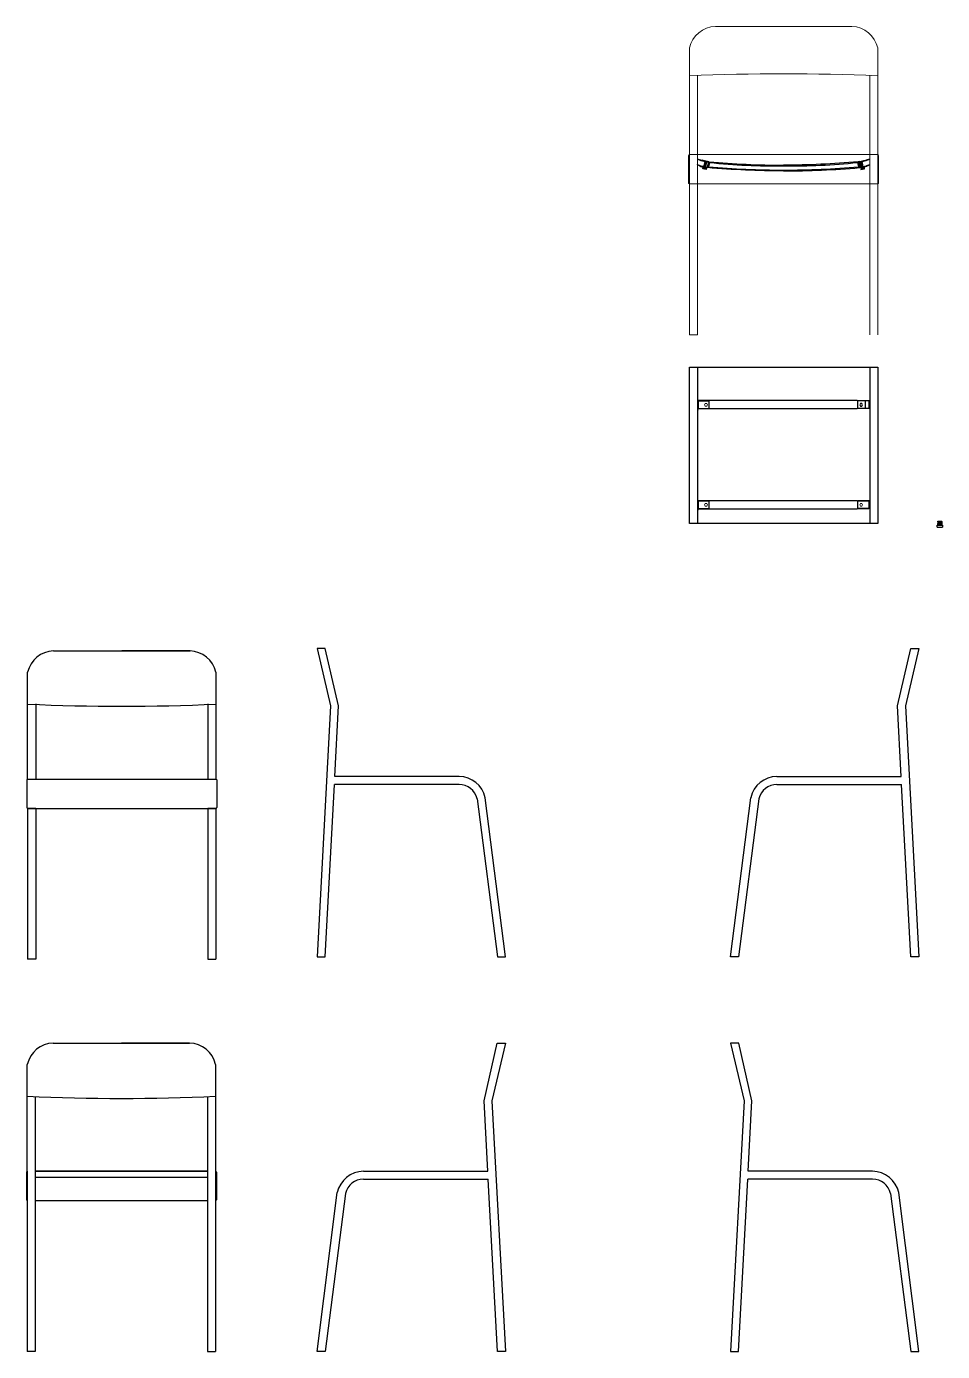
# Model space of a CAD drawing. Header units: millimetres. Extents: x 2935 to 3497, y 1209 to 1633.
# Drawn here: x 2935.3 to 3164, y 1301.1 to 1632 of the extents above; entities that cross this region are included whole.
import ezdxf

# ---------------------------------------------------------------- set-up
doc = ezdxf.new("R2010")
doc.units = ezdxf.units.MM
for name, color, linetype, lineweight in [('A-ANNO-DIMS', 3, 'Continuous', 18), ('A-DETL-MCUT', 4, 'Continuous', 25), ('A-FURN', 8, 'Continuous', 18)]:
    doc.layers.add(name, color=color, linetype=linetype, lineweight=lineweight)
doc.layers.add('giunzioni', color=3, linetype='Continuous')
doc.layers.add('rosso', color=1, linetype='Continuous')
doc.layers.add('INFO', color=2, linetype='Continuous', transparency=0.2)
pattern_1 = [(45, (-184.6258270549101, 155.948652783225), (-0.08838834764831843, 0.08838834764831845), []), (45, (-184.5375770549101, 155.948652783225), (-0.08838834764831843, 0.08838834764831845), [0.06, -0.025])]
pattern_2 = [(135, (-184.6258270549101, 155.948652783225), (-0.08838834764831845, -0.08838834764831843), []), (135, (-184.6258270549101, 156.036902783225), (-0.08838834764831845, -0.08838834764831843), [0.06, -0.025])]

msp = doc.modelspace()

# ---------------------------------------------------------------- hatches: boundary and pattern name
h = msp.add_hatch()
h.set_pattern_fill('JIS_STN_2.5', color=252, scale=0.05, angle=90)
h.set_pattern_definition(pattern_2)
h.paths.add_polyline_path([(3102.818370700421, 1598.876725330412), (3102.818370700421, 1598.957649537842, 0.04102667165960844), (3104.588589122672, 1598.388442662776), (3104.573498320263, 1598.312591891543, -0.04265734102111049)])
h.paths.add_polyline_path([(3102.818370700421, 1597.471863470915), (3102.818370700421, 1597.526685509573, 0.05234625804964497), (3104.457859674162, 1596.988785151124), (3104.448567361408, 1596.942079278924, -0.05307377604899973)])
h.paths.add_polyline_path([(3105.284562005009, 1598.171123039016), (3105.299575379585, 1598.246584635341), (3105.70331496609, 1598.186585785943), (3105.683144570007, 1598.111424656001), (3105.33390327783, 1596.798286197848, -0.01350161490706397), (3104.88888390126, 1596.857090270822), (3104.898640758301, 1596.906131078002, 0.02364806306171878), (3105.27877342994, 1596.856884380918), (3105.615138963628, 1598.121610311605)])
h = msp.add_hatch()
h.set_pattern_fill('JIS_STN_2.5', color=252, scale=0.05)
h.set_pattern_definition(pattern_1)
h.paths.add_polyline_path([(3103.964909382257, 1598.552695152433), (3103.97701846941, 1598.601206697537), (3104.5983768421, 1598.437638593241), (3104.588589122676, 1598.388442662776, -0.01420872627128298)])
h.paths.add_polyline_path([(3103.586866462663, 1597.130117114333), (3103.597666379842, 1597.170812093002, 0.02193077217297682), (3104.280896638913, 1596.979353731118), (3104.279045489115, 1596.969652264706), (3104.279001299656, 1596.969660632685), (3104.27300270157, 1596.937983352511)])
h = msp.add_hatch()
h.set_pattern_fill('JIS_STN_2.5', color=252, scale=0.05)
h.set_pattern_definition(pattern_1)
edge = h.paths.add_edge_path()
edge.add_line((3105.70331496609, 1598.186585785943), (3105.299575379585, 1598.246584635341))
edge.add_line((3105.299575379585, 1598.246584635341), (3105.309363099003, 1598.295780565808))
edge.add_line((3105.309363099003, 1598.295780565808), (3105.716274439821, 1598.235289258559))
edge.add_arc((3124.421726180315, 1800.821546966129), 203.4479927076551, 264.7246509031311, 269.9708926445355)
edge.add_line((3124.31837070042, 1597.373580511758), (3124.313470511323, 1595.944759624413))
edge.add_arc((3124.671667726728, 1826.556111505381), 230.6116300658162, 265.1871579041223, 269.91100536897244, ccw=False)
edge.add_arc((3106.189202963402, 1605.025613623836), 8.313256035077474, 262.10017718054576, 264.0197225219889, ccw=False)
edge.add_line((3105.046616725374, 1596.791251317414), (3105.054287366032, 1596.832376147288))
edge.add_line((3105.054287366032, 1596.832376147288), (3105.333903277829, 1596.798286197848))
edge.add_line((3105.333903277829, 1596.798286197848), (3105.70331496609, 1598.186585785943))
edge = h.paths.add_edge_path()
edge.add_line((3105.870222537554, 1598.036066017664), (3105.577782995292, 1596.937038269034))
edge.add_arc((3124.818244734674, 1828.881523899884), 232.7411432955163, 265.2580073562696, 269.876941850221)
edge.add_line((3124.318370700403, 1596.140917411772), (3124.318370700422, 1597.180830097041))
edge.add_arc((3122.777693299091, 1763.345687257178), 166.1719995724426, 264.1602315825221, 270.53123015714533, ccw=False)
h = msp.add_hatch()
h.set_pattern_fill('JIS_STN_2.5', color=252, scale=0.05)
h.set_pattern_definition(pattern_1)
edge = h.paths.add_edge_path()
edge.add_line((3142.933426434755, 1598.186585785943), (3143.33716602126, 1598.246584635341))
edge.add_line((3143.33716602126, 1598.246584635341), (3143.327378301841, 1598.295780565808))
edge.add_line((3143.327378301841, 1598.295780565808), (3142.920466961024, 1598.235289258559))
edge.add_arc((3124.215015220529, 1800.821546966127), 203.4479927076536, 270.029107355463, 275.2753490968689, ccw=False)
edge.add_line((3124.31837070042, 1597.373580511758), (3124.323270889522, 1595.944759624413))
edge.add_arc((3123.965073674116, 1826.556111505381), 230.6116300658162, 270.0889946310276, 274.8128420958777)
edge.add_arc((3142.447538437442, 1605.025613623836), 8.313256035077474, 275.9802774780111, 277.8998228194542)
edge.add_line((3143.59012467547, 1596.791251317414), (3143.582454034812, 1596.832376147288))
edge.add_line((3143.582454034812, 1596.832376147288), (3143.302838123015, 1596.798286197848))
edge.add_line((3143.302838123015, 1596.798286197848), (3142.933426434755, 1598.186585785943))
edge = h.paths.add_edge_path()
edge.add_line((3142.76651886329, 1598.036066017664), (3143.058958405553, 1596.937038269034))
edge.add_arc((3123.818496666174, 1828.881523899834), 232.7411432954668, 270.1230581497689, 274.74199264373055, ccw=False)
edge.add_line((3124.318370700403, 1596.140917411772), (3124.318370700422, 1597.180830097041))
edge.add_arc((3125.859048101754, 1763.345687257178), 166.1719995724426, 269.4687698428547, 275.8397684174779)
h = msp.add_hatch()
h.set_pattern_fill('JIS_STN_2.5', color=252, scale=0.05, angle=90)
h.set_pattern_definition(pattern_2)
h.paths.add_polyline_path([(3145.818370700424, 1598.876725330412), (3145.818370700424, 1598.957649537842, -0.04102667165960844), (3144.048152278172, 1598.388442662776), (3144.063243080581, 1598.312591891543, 0.04265734102111049)])
h.paths.add_polyline_path([(3145.818370700424, 1597.471863470915), (3145.818370700424, 1597.526685509573, -0.05234625804964497), (3144.178881726682, 1596.988785151124), (3144.188174039436, 1596.942079278924, 0.05307377604899973)])
h.paths.add_polyline_path([(3143.352179395835, 1598.171123039016), (3143.33716602126, 1598.246584635341), (3142.933426434755, 1598.186585785943), (3142.953596830838, 1598.111424656001), (3143.302838123015, 1596.798286197848, 0.01350161490706397), (3143.747857499585, 1596.857090270822), (3143.738100642543, 1596.906131078002, -0.02364806306171878), (3143.357967970904, 1596.856884380918), (3143.021602437216, 1598.121610311605)])
h = msp.add_hatch()
h.set_pattern_fill('JIS_STN_2.5', color=252, scale=0.05)
h.set_pattern_definition(pattern_1)
h.paths.add_polyline_path([(3144.671832018588, 1598.552695152433), (3144.659722931434, 1598.601206697537), (3144.038364558744, 1598.437638593241), (3144.048152278169, 1598.388442662776, 0.01420872627128298)])
h.paths.add_polyline_path([(3145.049874938182, 1597.130117114333), (3145.039075021002, 1597.170812093002, -0.02193077217297682), (3144.355844761932, 1596.979353731118), (3144.357695911729, 1596.969652264706), (3144.357740101189, 1596.969660632685), (3144.363738699274, 1596.937983352511)])

# ---------------------------------------------------------------- linework, layer by layer
for p, q in [((3103.964909382257, 1598.552695152433), (3103.97701846941, 1598.601206697537)), ((3104.5983768421, 1598.437638593241), (3103.97701846941, 1598.601206697537)), ((3104.588589122676, 1598.388442662776), (3104.5983768421, 1598.437638593241)), ((3105.683144570007, 1598.111424656001), (3105.70331496609, 1598.186585785943)), ((3142.953596830838, 1598.111424656001), (3142.933426434755, 1598.186585785943)), ((3144.038364558744, 1598.437638593241), (3144.659722931434, 1598.601206697537)), ((3144.048152278169, 1598.388442662776), (3144.038364558744, 1598.437638593241)), ((3144.671832018588, 1598.552695152433), (3144.659722931434, 1598.601206697537)), ((3104.273002701571, 1596.937983352511), (3103.586866462663, 1597.130117114333)), ((3104.273002701571, 1596.937983352511), (3104.280896638913, 1596.979353731118)), ((3104.457859674162, 1596.988785151125), (3104.448567361408, 1596.942079278924)), ((3104.88888390126, 1596.857090270822), (3104.898640758301, 1596.906131078002)), ((3105.046616725374, 1596.791251317414), (3105.054287366032, 1596.832376147288)), ((3105.615138963628, 1598.121610311605), (3105.27877342994, 1596.856884380918)), ((3105.683144570007, 1598.111424656001), (3105.33390327783, 1596.798286197848)), ((3105.348132988633, 1596.851814203568), (3105.33390327783, 1596.798286197848)), ((3105.870222537554, 1598.036066017664), (3105.577782995292, 1596.937038269034)), ((3124.31837070042, 1597.373580511758), (3125.570763041399, 1597.373580511758)), ((3142.76651886329, 1598.036066017664), (3143.058958405553, 1596.937038269034)), ((3142.953596830838, 1598.111424656001), (3143.302838123015, 1596.798286197848)), ((3143.021602437216, 1598.121610311605), (3143.357967970904, 1596.856884380918)), ((3143.288608412211, 1596.851814203568), (3143.302838123015, 1596.798286197848)), ((3143.59012467547, 1596.791251317414), (3143.582454034812, 1596.832376147288)), ((3143.747857499585, 1596.857090270822), (3143.738100642543, 1596.906131078002)), ((3144.178881726683, 1596.988785151125), (3144.188174039436, 1596.942079278924)), ((3144.363738699273, 1596.937983352511), (3144.355844761932, 1596.979353731118)), ((3144.363738699273, 1596.937983352511), (3145.049874938182, 1597.130117114333)), ((3100.818370700423, 1546.924676974044), (3124.318370700423, 1546.924676974044)), ((3102.818370700423, 1546.924676974044), (3102.818370700423, 1507.924676974044)), ((3102.818370700423, 1546.924676974044), (3102.818370700423, 1541.598375050557)), ((3145.818370700423, 1546.924676974044), (3145.818370700423, 1507.924676974044)), ((3142.669083505145, 1538.586772335138), (3105.9676578957, 1538.586772335138)), ((3105.9676578957, 1536.586772335138), (3142.669083505145, 1536.586772335138)), ((3142.669083505145, 1538.586772335138), (3144.70671810161, 1538.586772335138)), ((3144.70671810161, 1536.586772335138), (3142.669083505145, 1536.586772335138)), ((3142.869083505145, 1536.586772335138), (3142.869083505145, 1538.586772335138)), ((3144.05671810161, 1538.586772335138), (3144.70671810161, 1538.586772335138)), ((3144.70671810161, 1538.586772335138), (3144.70671810161, 1536.586772335138)), ((3145.818370700423, 1538.536772335138), (3144.70671810161, 1538.536772335138)), ((3145.818370700423, 1536.636772335138), (3144.70671810161, 1536.636772335138)), ((3145.818370700423, 1538.536772335138), (3144.818370700423, 1538.536772335138)), ((3145.618370700422, 1538.536772335138), (3145.618370700422, 1536.636772335138)), ((3145.618370700422, 1538.536772335138), (3145.618370700422, 1536.636772335138)), ((3145.718370700422, 1538.536772335138), (3145.718370700422, 1536.636772335138)), ((2976.140255076283, 1476.058803718513), (2959.1112442075, 1476.058803718514)), ((2937.6112442075, 1462.873974292193), (2937.6112442075, 1444.057670344817)), ((2980.6112442075, 1462.873974292193), (2980.6112442075, 1444.057670344817)), ((2937.6112442075, 1461.751831221425), (2937.6112442075, 1444.057670344817)), ((2935.4112442075, 1443.857670344816), (2935.411244207499, 1436.947517553775)), ((2935.6112442075, 1444.057670344817), (2982.6112442075, 1444.057670344817)), ((2935.6112442075, 1444.057670344817), (2937.6112442075, 1444.057670344817)), ((2980.6112442075, 1444.057670344817), (2982.6112442075, 1444.057670344817)), ((2982.8112442075, 1443.857670344818), (2982.8112442075, 1436.947517553775)), ((3019.027293162443, 1442.716930937011), (3012.189903280308, 1442.716930937011)), ((3041.455898441237, 1442.71693093701), (3019.027293162443, 1442.716930937011)), ((3043.321932376209, 1442.716930936967), (3041.455898441237, 1442.71693093701)), ((3122.64867686594, 1442.716930936967), (3124.514710800912, 1442.71693093701)), ((3124.514710800912, 1442.71693093701), (3146.943316079706, 1442.716930937011)), ((3146.943316079706, 1442.716930937011), (3153.780705961841, 1442.716930937011)), ((2935.6112442075, 1436.747517553775), (2935.6112442075, 1399.058803718514)), ((2935.6112442075, 1436.747517553775), (2982.6112442075, 1436.747517553775)), ((2937.6112442075, 1436.747517553775), (2935.6112442075, 1436.747517553775)), ((2937.611244207499, 1436.747517553775), (2937.611244207499, 1399.058803718514)), ((2980.6112442075, 1436.747517553775), (2980.6112442075, 1399.058803718514)), ((2982.6112442075, 1436.747517553775), (2980.6112442075, 1436.747517553775)), ((2982.6112442075, 1436.747517553775), (2982.6112442075, 1399.058803718514)), ((2937.611244207499, 1399.058803718514), (2935.6112442075, 1399.058803718514)), ((2980.6112442075, 1399.058803718514), (2982.6112442075, 1399.058803718514)), ((2976.053700908396, 1378.12088622292), (2959.024690039613, 1378.12088622292)), ((2937.524690039613, 1364.76457011202), (2937.524690039613, 1346.119752849223)), ((2937.524690039613, 1363.813913725832), (2937.524690039613, 1346.119752849223)), ((2980.524690039613, 1364.769005558401), (2980.524690039613, 1346.119752849223)), ((2935.324690039613, 1345.919752849223), (2935.324690039613, 1339.009600058181)), ((2935.524690039613, 1346.119752849223), (2935.524690039613, 1338.809600058181)), ((2937.524690039613, 1346.119752849223), (2937.524690039612, 1338.809600058181)), ((2980.524690039613, 1346.119752849223), (2937.524690039613, 1346.119752849223)), ((2937.524690039613, 1346.119752849223), (2980.524690039613, 1346.119752849223)), ((2937.524690039612, 1344.618048378761), (2980.524690039613, 1344.618048378761)), ((2980.524690039613, 1346.119752849223), (2980.524690039613, 1338.809600058181)), ((2982.524690039613, 1346.119752849223), (2982.524690039613, 1338.809600058181)), ((2982.724690039613, 1345.919752849224), (2982.724690039614, 1339.009600058182)), ((3019.436647975423, 1344.121131468632), (3021.302681910395, 1344.121131468675)), ((3021.302681910395, 1344.121131468675), (3043.731287189189, 1344.121131468676)), ((3043.731287189189, 1344.121131468676), (3050.568677071324, 1344.121131468676)), ((3122.23932205296, 1344.121131468676), (3115.401932170825, 1344.121131468676)), ((3144.667927331754, 1344.121131468675), (3122.23932205296, 1344.121131468676)), ((3146.533961266726, 1344.121131468632), (3144.667927331754, 1344.121131468675)), ((2935.524690039613, 1338.809600058181), (2935.524690039613, 1301.12088622292)), ((2937.524690039612, 1338.809600058181), (2937.524690039612, 1301.12088622292)), ((2937.524690039613, 1338.809600058181), (2980.524690039613, 1338.809600058181)), ((2980.524690039613, 1338.809600058181), (2980.524690039613, 1301.12088622292)), ((2982.524690039613, 1338.809600058181), (2982.524690039613, 1301.12088622292)), ((2937.524690039612, 1301.12088622292), (2935.524690039613, 1301.12088622292)), ((2980.524690039613, 1301.12088622292), (2982.524690039613, 1301.12088622292))]:
    msp.add_line(p, q)
for points in [[(3104.573498320263, 1598.312591891543), (3104.588589122672, 1598.388442662776)], [(3105.615138963628, 1598.121610311605), (3105.284562005009, 1598.171123039016), (3105.299575379585, 1598.246584635341), (3105.70331496609, 1598.186585785943)], [(3143.021602437216, 1598.121610311605), (3143.352179395835, 1598.171123039016), (3143.33716602126, 1598.246584635341), (3142.933426434755, 1598.186585785943)], [(3144.063243080581, 1598.312591891543), (3144.048152278172, 1598.388442662776)], [(3145.039075021002, 1597.170812093002), (3145.049874938182, 1597.130117114333)], [(2942.082233338728, 1476.058803718514), (2976.140255076271, 1476.058803718514)], [(3043.32193237621, 1444.716685691255), (3012.296676968358, 1444.716685691255), (3013.205592099303, 1462.323969851877), (3009.90439387075, 1476.716685691255), (3007.879290175816, 1476.716685691255), (3011.2326593731, 1462.350851897546), (3007.879290175816, 1399.716685691255), (3009.893974360154, 1399.716685691255), (3012.189903280308, 1442.716930937011)], [(3122.648676865939, 1444.716685691255), (3153.673932273791, 1444.716685691255), (3152.765017142845, 1462.323969851877), (3156.066215371399, 1476.716685691255), (3158.091319066333, 1476.716685691255), (3154.737949869048, 1462.350851897546), (3158.091319066333, 1399.716685691255), (3156.076634881995, 1399.716685691255), (3153.780705961841, 1442.716930937011)], [(2935.6112442075, 1444.057670344817), (2935.6112442075, 1470.748650927472)], [(2982.6112442075, 1470.748650927472), (2982.6112442075, 1444.057670344817)], [(3047.790793654703, 1439.16885566722), (3052.879290175816, 1399.716685691255), (3054.879290175816, 1399.716685691255), (3049.861336647725, 1439.405399526516)], [(3118.179815587446, 1439.16885566722), (3113.091319066333, 1399.716685691255), (3111.091319066333, 1399.716685691255), (3116.109272594424, 1439.405399526516)], [(2941.995679170841, 1378.12088622292), (2976.053700908385, 1378.12088622292)], [(3019.436647975422, 1346.12088622292), (3050.461903383274, 1346.12088622292), (3049.552988252328, 1363.728170383542), (3052.854186480882, 1378.12088622292), (3054.879290175816, 1378.12088622292), (3051.525920978531, 1363.755052429211), (3054.879290175816, 1301.12088622292), (3052.864605991478, 1301.12088622292), (3050.568677071324, 1344.121131468676)], [(3146.533961266727, 1346.12088622292), (3115.508705858875, 1346.12088622292), (3116.417620989821, 1363.728170383542), (3113.116422761267, 1378.12088622292), (3111.091319066333, 1378.12088622292), (3114.444688263618, 1363.755052429211), (3111.091319066333, 1301.12088622292), (3113.106003250671, 1301.12088622292), (3115.401932170825, 1344.121131468676)], [(2935.524690039613, 1346.119752849223), (2935.524690039613, 1372.810733431879)], [(2982.524690039613, 1372.810733431879), (2982.524690039613, 1346.119752849223)], [(3014.967786696929, 1340.573056198885), (3009.879290175816, 1301.12088622292), (3007.879290175816, 1301.12088622292), (3012.897243703907, 1340.809600058181)], [(3151.00282254522, 1340.573056198885), (3156.091319066333, 1301.12088622292), (3158.091319066333, 1301.12088622292), (3153.073365538242, 1340.809600058181)]]:
    msp.add_lwpolyline(points)
for points in [[(3124.318370700422, 1595.944768126118, -0.0205126685216356), (3105.323077073993, 1596.757599844914, -0.008375792444009838), (3105.046616725374, 1596.791251317414), (3105.054287366032, 1596.832376147288), (3105.333903277829, 1596.798286197848), (3105.70331496609, 1598.186585785943), (3105.299575379585, 1598.246584635341), (3105.309363099003, 1598.295780565808), (3105.716274439821, 1598.235289258559, 0.02289504707760526), (3124.31837070042, 1597.373580511758)], [(3124.318370700422, 1595.944768126118, 0.02051266852163236), (3143.313664326851, 1596.757599844914, 0.008375792444009838), (3143.59012467547, 1596.791251317414), (3143.582454034812, 1596.832376147288), (3143.302838123015, 1596.798286197848), (3142.933426434755, 1598.186585785943), (3143.33716602126, 1598.246584635341), (3143.327378301841, 1598.295780565808), (3142.920466961024, 1598.235289258559, -0.02289504707761097), (3124.31837070042, 1597.373580511758)]]:
    msp.add_lwpolyline(points, format="xyb")
for points in [[(3100.818370700423, 1507.924676974044), (3100.818370700423, 1546.924676974044), (3147.818370700423, 1546.924676974044), (3147.818370700423, 1507.924676974044)], [(3144.052561735767, 1537.536772335138), (3143.871311735767, 1537.85070654401), (3143.508811735767, 1537.85070654401), (3143.327561735768, 1537.536772335138), (3143.508811735767, 1537.222838126267), (3143.871311735767, 1537.222838126267)]]:
    msp.add_lwpolyline(points, close=True)
for centre, radius, start, end in [((3107.166159005529, 1609.441887080673), 11.3500000000242, 247.4763314502365, 256.8736818471601), ((3106.996110404375, 1608.862140491811), 10.82414084255648, 247.2963372316553, 257.066756283979), ((3141.470582395316, 1609.441887080673), 11.3500000000242, 283.1263181528367, 292.5236685497741), ((3141.640630996469, 1608.862140491811), 10.82414084255648, 282.9332437159941, 292.7036627683553), ((3106.200029167071, 1605.066299975357), 8.263256033653693, 245.8428711621369, 257.8288101084394), ((3106.121947906875, 1604.864259032525), 8.096983049155213, 245.9206773441501, 258.0728891631714), ((3106.200029167071, 1605.066299975344), 8.313256033641022, 260.9255683246628, 264.019722522144), ((3105.609036779063, 1600.897905274545), 4.054494264701456, 259.9090049770656, 265.3277318495402), ((3124.818244888141, 1828.881527512478), 232.7411469084317, 265.2580073921463, 269.8769418143543), ((3122.777693697321, 1763.345695847332), 166.1720081585347, 264.1602317473103, 270.532436920678), ((3125.859047703524, 1763.345695847332), 166.1720081585347, 269.467563079348, 275.8397682527127), ((3123.818496512697, 1828.881527512638), 232.7411469085915, 270.1230581856457, 274.7419926078602), ((3142.436712233774, 1605.066299975344), 8.313256033641022, 275.9802774778723, 279.074431675314), ((3143.027704621782, 1600.897905274545), 4.054494264701456, 274.6722681504467, 280.0909950229443), ((3142.436712233774, 1605.066299975357), 8.263256033653693, 282.1711898915606, 294.1571288378776), ((3142.51479349397, 1604.864259032525), 8.096983049155213, 281.927110836822, 294.0793226558677), ((2942.241446348461, 1469.2669130564), 6.793756512311773, 91.34286071217257, 167.4023695105105), ((2975.981042066539, 1469.2669130564), 6.793756512311773, 12.59763048948958, 88.65713928777531), ((2959.111244207622, 1987.567448064123), 525.3051272498863, 267.4359657605063, 272.5640342394415), ((2935.692890712656, 1443.776023839661), 0.293242059859796, 106.1663451917212, 163.8336548083545), ((2982.529597702344, 1443.77602383966), 0.293242059859796, 16.16634519173366, 73.83365480838727), ((3043.243872403154, 1437.939184144597), 6.77795106019147, 12.49305832357907, 89.3401241997649), ((3043.356139946346, 1438.171674844179), 4.545384813949211, 12.67280482115133, 90.43119955253924), ((3122.726736838995, 1437.939184144597), 6.77795106019147, 90.6598758002351, 167.5069416764244), ((3122.614469295803, 1438.171674844179), 4.545384813949211, 89.56880044748681, 167.3271951788506), ((2935.692890712656, 1437.029164058931), 0.293242059859796, 196.1663451917337, 253.8336548083873), ((2982.529597702344, 1437.029164058931), 0.293242059859796, 286.1663451917211, 343.8336548083545), ((2942.154892180574, 1371.328995560806), 6.793756512311773, 91.34286071217257, 167.4023695105103), ((2975.894487898652, 1371.328995560806), 6.793756512311773, 12.59763048948974, 88.65713928777531), ((2959.024690039735, 1889.62953056853), 525.3051272498863, 267.4359657605063, 272.5640342394415), ((2935.606336544769, 1345.838106344067), 0.293242059859796, 106.1663451917211, 163.8336548083542), ((2982.443043534458, 1345.838106344067), 0.293242059859796, 16.16634519173346, 73.83365480838744), ((3019.514707948478, 1339.343384676262), 6.77795106019147, 90.6598758002351, 167.5069416764165), ((3019.402440405286, 1339.575875375844), 4.545384813949211, 89.56880044746075, 167.3271951788475), ((3146.455901293671, 1339.343384676262), 6.77795106019147, 12.49305832357917, 89.3401241997649), ((3146.568168836863, 1339.575875375844), 4.545384813949211, 12.67280482115083, 90.43119955253924), ((2935.606336544769, 1339.091246563338), 0.293242059859796, 196.1663451917335, 253.8336548083874), ((2982.443043534458, 1339.091246563337), 0.293242059859796, 286.166345191721, 343.8336548083542)]:
    msp.add_arc(centre, radius, start, end)
at = {"layer": 'A-ANNO-DIMS'}
for p, q in [((3107.28935983164, 1632.007561218047), (3124.318370700423, 1632.007561218047)), ((3102.818370700423, 1619.775511130648), (3102.818370700423, 1600.00642784435)), ((3145.818370700423, 1619.775511130648), (3145.818370700423, 1600.00642784435)), ((3145.818370700423, 1617.700588720959), (3145.818370700423, 1600.00642784435)), ((3100.618370700423, 1599.806427844351), (3100.618370700422, 1592.896275053309)), ((3147.818370700423, 1600.00642784435), (3100.818370700423, 1600.00642784435)), ((3102.818370700423, 1600.00642784435), (3100.818370700423, 1600.00642784435)), ((3100.818370700423, 1600.00642784435), (3100.818370700423, 1592.696275053308)), ((3102.818370700423, 1592.696275053308), (3102.818370700423, 1600.00642784435)), ((3147.818370700423, 1600.00642784435), (3145.818370700423, 1600.00642784435)), ((3145.818370700423, 1600.00642784435), (3145.818370700423, 1592.696275053308)), ((3147.818370700423, 1592.696275053308), (3147.818370700423, 1600.00642784435)), ((3148.018370700423, 1599.80642784435), (3148.018370700423, 1592.896275053308)), ((3100.818370700423, 1592.696275053308), (3100.818370700423, 1555.007561218047)), ((3147.818370700423, 1592.696275053308), (3100.818370700422, 1592.696275053308)), ((3100.818370700423, 1592.696275053308), (3102.818370700423, 1592.696275053308)), ((3102.818370700423, 1592.696275053308), (3102.818370700423, 1555.007561218047)), ((3145.818370700423, 1592.696275053308), (3145.818370700423, 1555.007561218047)), ((3145.818370700423, 1592.696275053308), (3147.818370700423, 1592.696275053308)), ((3147.818370700423, 1592.696275053308), (3147.818370700423, 1555.007561218047)), ((3102.818370700423, 1555.007561218047), (3100.818370700423, 1555.007561218047))]:
    msp.add_line(p, q, dxfattribs=at)
for points in [[(3141.347381569195, 1632.007561218047), (3107.289359831651, 1632.007561218047)], [(3100.818370700423, 1626.697408427006), (3100.818370700423, 1600.00642784435)], [(3147.818370700423, 1600.00642784435), (3147.818370700423, 1626.697408427006)]]:
    msp.add_lwpolyline(points, dxfattribs=at)
for points in [[(3104.584179665078, 1537.536772335138), (3104.765429665078, 1537.85070654401), (3105.127929665078, 1537.85070654401), (3105.309179665078, 1537.536772335138), (3105.127929665078, 1537.222838126267), (3104.765429665078, 1537.222838126267)], [(3104.584179665078, 1512.538211753926), (3104.765429665078, 1512.852145962797), (3105.127929665078, 1512.852145962797), (3105.309179665078, 1512.538211753926), (3105.127929665078, 1512.224277545054), (3104.765429665078, 1512.224277545054)], [(3144.052561735767, 1512.538211753926), (3143.871311735767, 1512.852145962797), (3143.508811735767, 1512.852145962797), (3143.327561735768, 1512.538211753926), (3143.508811735767, 1512.224277545054), (3143.871311735767, 1512.224277545054)]]:
    msp.add_lwpolyline(points, close=True, dxfattribs=at)
for centre, radius, start, end in [((3107.448572841384, 1625.215670555933), 6.793756512311773, 91.34286071219869, 167.4023695105129), ((3141.188168559462, 1625.215670555933), 6.793756512311773, 12.5976304894871, 88.65713928780131), ((3124.318370700423, 1094.910550674133), 525.3051272498863, 87.43596576053223, 92.56403423946777), ((3100.900017205578, 1599.724781339194), 0.293242059859796, 106.1663451916394, 163.8336548082621), ((3147.736724195267, 1599.724781339194), 0.293242059859796, 16.16634519164303, 73.83365480825326), ((3100.900017205578, 1592.977921558464), 0.293242059859796, 196.166345191643, 253.8336548082783), ((3147.736724195267, 1592.977921558465), 0.293242059859796, 286.1663451916394, 343.8336548082621)]:
    msp.add_arc(centre, radius, start, end, dxfattribs=at)
at = {"layer": 'A-DETL-MCUT'}
for p, q in [((3105.9676578957, 1538.586772335138), (3103.018370700423, 1538.586772335138)), ((3103.018370700423, 1536.586772335138), (3105.9676578957, 1536.586772335138)), ((3105.9676578957, 1513.588211753926), (3103.018370700423, 1513.588211753926)), ((3142.669083505145, 1513.588211753926), (3105.9676578957, 1513.588211753926)), ((3142.669083505145, 1513.588211753926), (3145.818370700423, 1513.588211753926)), ((3103.018370700423, 1511.588211753926), (3105.9676578957, 1511.588211753926)), ((3105.9676578957, 1511.588211753926), (3142.669083505145, 1511.588211753926)), ((3145.618370700422, 1511.588211753926), (3142.669083505145, 1511.588211753926)), ((3162.682311365485, 1506.989161430949), (3162.682311365485, 1507.515868132605)), ((3162.682311365485, 1507.515868132605), (3163.338505609536, 1507.515868132605)), ((3162.682311365485, 1506.989161430949), (3163.994699853586, 1506.989161430949)), ((3162.763825609536, 1508.357010934329), (3163.338505609536, 1508.357010934329)), ((3162.763825609536, 1508.078190114008), (3163.338505609536, 1508.078190114008)), ((3162.763825609536, 1507.919372130594), (3163.338505609536, 1507.919372130594)), ((3162.861865609536, 1508.517010934329), (3162.861865609536, 1508.437010934329)), ((3162.861865609536, 1508.517010934329), (3163.815145609536, 1508.517010934329)), ((3162.861865609536, 1508.357010934329), (3162.861865609536, 1508.437010934329)), ((3162.861865609536, 1508.198192950915), (3162.861865609536, 1508.078192950916)), ((3162.861865609536, 1508.198192950915), (3163.338505609536, 1508.198192950915)), ((3162.861865609536, 1507.515868132605), (3162.861865609536, 1507.760552130594)), ((3162.861865609536, 1507.760552130594), (3163.338505609536, 1507.760552130594)), ((3163.338505609536, 1508.357010934329), (3163.913185609536, 1508.357010934329)), ((3163.815145609536, 1508.198192950915), (3163.338505609536, 1508.198192950915)), ((3163.338505609536, 1508.078190114008), (3163.913185609536, 1508.078190114008)), ((3163.338505609536, 1507.919372130594), (3163.913185609536, 1507.919372130594)), ((3163.338505609536, 1507.760552130594), (3163.815145609536, 1507.760552130594)), ((3163.338505609536, 1507.515868132605), (3163.994699853586, 1507.515868132605)), ((3163.815145609536, 1508.517010934329), (3163.815145609536, 1508.437010934329)), ((3163.815145609536, 1508.357010934329), (3163.815145609536, 1508.437010934329)), ((3163.815145609536, 1508.198192950915), (3163.815145609536, 1508.078192950916)), ((3163.815145609536, 1507.760552130594), (3163.815145609536, 1507.515868132605)), ((3163.994699853586, 1507.515868132605), (3163.994699853586, 1506.989161430949))]:
    msp.add_line(p, q, dxfattribs=at)
for centre, start, end in [((3163.092461537222, 1508.450208575371), 195.832770345687, 227.5415130048927), ((3163.092461537222, 1508.171387755049), 195.832770345687, 227.5415130048927), ((3163.092461537222, 1508.012569771636), 195.832770345687, 227.5415130048927), ((3163.58454968185, 1508.450208575371), 312.4584869951073, 344.167229654313), ((3163.58454968185, 1508.171387755049), 312.4584869951073, 344.167229654313), ((3163.58454968185, 1508.012569771636), 312.4584869951073, 344.167229654313)]:
    msp.add_arc(centre, 0.3415953355387849, start, end, dxfattribs=at)
at = {"layer": 'A-FURN'}
for p, q in [((3041.455898441237, 1442.716930937011), (3019.027293162444, 1442.716930937011)), ((3124.514710800912, 1442.716930937011), (3146.943316079705, 1442.716930937011)), ((3021.302681910395, 1344.121131468676), (3043.731287189188, 1344.121131468676)), ((3144.667927331754, 1344.121131468676), (3122.239322052961, 1344.121131468676))]:
    msp.add_line(p, q, dxfattribs=at)
at = {"layer": 'giunzioni'}
for p, q in [((3102.818370700423, 1538.586772335138), (3102.818370700423, 1538.536772335138)), ((3102.818370700423, 1538.536772335138), (3105.7676578957, 1538.536772335138)), ((3102.818370700423, 1538.536772335138), (3102.918370700423, 1538.536772335138)), ((3102.818370700423, 1538.536772335138), (3103.818370700423, 1538.536772335138)), ((3102.818370700423, 1538.536772335138), (3102.918370700423, 1538.536772335138)), ((3102.818370700423, 1538.536772335138), (3103.818370700423, 1538.536772335138)), ((3102.818370700423, 1537.586772335138), (3102.818370700423, 1536.586772335138)), ((3102.818370700423, 1537.536772335138), (3102.818370700423, 1536.536772335138)), ((3102.818370700423, 1536.586772335138), (3102.818370700423, 1536.636772335138)), ((3102.818370700423, 1536.636772335138), (3105.7676578957, 1536.636772335138)), ((3102.918370700423, 1538.536772335138), (3102.918370700423, 1536.636772335138)), ((3103.018370700423, 1538.536772335138), (3102.918370700423, 1538.536772335138)), ((3102.918370700423, 1538.536772335138), (3103.018370700423, 1538.536772335138)), ((3103.018370700423, 1538.536772335138), (3102.918370700423, 1538.536772335138)), ((3102.918370700423, 1538.536772335138), (3103.018370700423, 1538.536772335138)), ((3103.018370700423, 1538.586772335138), (3103.018370700423, 1536.586772335138)), ((3103.018370700423, 1538.536772335138), (3103.018370700423, 1536.636772335138)), ((3103.018370700423, 1536.453235924434), (3103.018370700423, 1536.453235924434)), ((3103.018370700423, 1536.222583039418), (3103.018370700423, 1536.276316422696)), ((3105.7676578957, 1537.586772335138), (3105.7676578957, 1538.536772335138)), ((3105.7676578957, 1536.586772335138), (3105.7676578957, 1537.586772335138)), ((3103.018370700423, 1534.677542077665), (3103.018370700423, 1534.731634497256)), ((3102.818370700423, 1513.538211753926), (3105.7676578957, 1513.538211753926)), ((3102.818370700423, 1513.538211753926), (3102.918370700423, 1513.538211753926)), ((3102.818370700423, 1513.538211753926), (3103.818370700423, 1513.538211753926)), ((3102.818370700423, 1513.538211753926), (3102.918370700423, 1513.538211753926)), ((3102.818370700423, 1513.538211753926), (3103.818370700423, 1513.538211753926)), ((3102.818370700423, 1512.538211753926), (3102.818370700423, 1511.538211753926)), ((3102.918370700423, 1513.538211753926), (3102.918370700423, 1511.638211753926)), ((3103.018370700423, 1513.538211753926), (3102.918370700423, 1513.538211753926)), ((3102.918370700423, 1513.538211753926), (3103.018370700423, 1513.538211753926)), ((3103.018370700423, 1513.538211753926), (3102.918370700423, 1513.538211753926)), ((3102.918370700423, 1513.538211753926), (3103.018370700423, 1513.538211753926)), ((3103.018370700423, 1513.588211753926), (3103.018370700423, 1511.588211753926)), ((3103.018370700423, 1513.538211753926), (3103.018370700423, 1511.638211753926)), ((3105.7676578957, 1512.588211753926), (3105.7676578957, 1513.538211753926)), ((3105.7676578957, 1511.588211753926), (3105.7676578957, 1512.588211753926)), ((3142.869083505145, 1511.588211753926), (3142.869083505145, 1513.538211753926)), ((3145.818370700423, 1513.538211753926), (3142.869083505145, 1513.538211753926)), ((3145.618370700422, 1513.588211753926), (3145.618370700422, 1511.588211753926)), ((3145.618370700422, 1513.538211753926), (3145.618370700422, 1511.638211753926)), ((3145.718370700422, 1513.538211753926), (3145.718370700422, 1511.638211753926)), ((3102.818370700423, 1511.638211753926), (3105.7676578957, 1511.638211753926)), ((3103.018370700423, 1511.454675343221), (3103.018370700423, 1511.454675343221)), ((3103.018370700423, 1511.224022458205), (3103.018370700423, 1511.277755841483)), ((3145.818370700423, 1511.638211753926), (3142.869083505145, 1511.638211753926))]:
    msp.add_line(p, q, dxfattribs=at)
at = {"layer": 'INFO'}
msp.add_line((3102.818370700423, 1536.536772335138), (3102.818370700423, 1532.923237555257), dxfattribs=at)
at = {"layer": 'rosso'}
for p, q in [((3104.372446009058, 1596.559471175987), (3104.715610921507, 1598.284318043421)), ((3104.573498320263, 1598.312591891543), (3104.588589122676, 1598.388442662775)), ((3104.934659821031, 1598.240737423108), (3104.573498320263, 1598.312591891543)), ((3105.309363099003, 1598.295780565808), (3104.598376842101, 1598.437638593241)), ((3105.125849861797, 1598.048150253619), (3104.696138528736, 1598.18644412201)), ((3104.750587504977, 1598.277359317733), (3104.765659024119, 1598.353113165626)), ((3104.765659024119, 1598.353113165626), (3104.775446743532, 1598.402309096094)), ((3104.84601162287, 1596.641601704247), (3105.155427262922, 1598.196814892187)), ((3104.934659821031, 1598.240737423108), (3105.284562005009, 1598.171123039016)), ((3105.107472820295, 1598.206355612826), (3105.13229319755, 1598.331110062959)), ((3105.107472820295, 1598.206355612826), (3105.122505478136, 1598.281914132491)), ((3105.284562005009, 1598.171123039016), (3105.299575379579, 1598.246584635342)), ((3143.327378301841, 1598.295780565808), (3144.038364558744, 1598.437638593241)), ((3143.352179395835, 1598.171123039016), (3143.337166021266, 1598.246584635342)), ((3143.702081579813, 1598.240737423108), (3143.352179395835, 1598.171123039016)), ((3143.790729777975, 1596.641601704247), (3143.481314137922, 1598.196814892187)), ((3143.529268580549, 1598.206355612826), (3143.504448203294, 1598.331110062959)), ((3143.510891539048, 1598.048150253619), (3143.940602872108, 1598.18644412201)), ((3143.529268580549, 1598.206355612826), (3143.514235922709, 1598.281914132491)), ((3143.702081579813, 1598.240737423108), (3144.063243080581, 1598.312591891543)), ((3143.871082376726, 1598.353113165626), (3143.861294657312, 1598.402309096094)), ((3143.886153895867, 1598.277359317733), (3143.871082376726, 1598.353113165626)), ((3144.264295391787, 1596.559471175987), (3143.921130479338, 1598.284318043421)), ((3144.063243080581, 1598.312591891543), (3144.048152278168, 1598.388442662775)), ((3104.438295916077, 1596.939490964294), (3104.352815276717, 1596.488086465433)), ((3104.812262350473, 1596.471968024753), (3104.372446009058, 1596.559471175987)), ((3104.828766956332, 1596.554924984167), (3104.399055623272, 1596.693218852558)), ((3104.845271562191, 1596.637881943581), (3104.41555814969, 1596.776165360096)), ((3104.86177616805, 1596.720838902995), (3104.43206483499, 1596.859132771386)), ((3104.878280773909, 1596.803795862409), (3104.448567361408, 1596.942079278924)), ((3104.894785379769, 1596.886752821823), (3104.465074046708, 1597.025046690214)), ((3104.911289985628, 1596.969709781237), (3104.481576573126, 1597.107993197752)), ((3104.927794591487, 1597.052666740651), (3104.498083258427, 1597.190960609042)), ((3104.944299197346, 1597.135623700065), (3104.514585784845, 1597.27390711658)), ((3104.960803803205, 1597.218580659479), (3104.531092470145, 1597.35687452787)), ((3104.977308409064, 1597.301537618893), (3104.547594996563, 1597.439821035408)), ((3104.993813014923, 1597.384494578308), (3104.564101681863, 1597.522788446698)), ((3105.010317620783, 1597.467451537721), (3104.580604208281, 1597.605734954236)), ((3105.026822226642, 1597.550408497136), (3104.597110893581, 1597.688702365526)), ((3105.043326832501, 1597.633365456549), (3104.61361342, 1597.771648873064)), ((3105.05983143836, 1597.716322415963), (3104.6301201053, 1597.854616284354)), ((3105.076336044219, 1597.799279375377), (3104.646622631718, 1597.937562791892)), ((3105.092840650078, 1597.882236334792), (3104.663129317018, 1598.020530203182)), ((3105.109345255938, 1597.965193294205), (3104.679631843436, 1598.10347671072)), ((3104.893388961254, 1596.853316532746), (3104.807907463988, 1596.401907503473)), ((3104.86177616805, 1596.720838902995), (3104.812262350473, 1596.471968024753)), ((3104.878280773909, 1596.803795862409), (3104.86177616805, 1596.720838902995)), ((3105.014597006592, 1596.362767542983), (3104.995729972341, 1596.263134875228)), ((3105.014597006592, 1596.362767542983), (3104.995729972341, 1596.263134875228)), ((3143.527396144907, 1597.965193294205), (3143.957109557408, 1598.10347671072)), ((3143.543900750766, 1597.882236334792), (3143.973612083827, 1598.020530203182)), ((3143.560405356625, 1597.799279375377), (3143.990118769127, 1597.937562791892)), ((3143.576909962484, 1597.716322415963), (3144.006621295545, 1597.854616284354)), ((3143.593414568344, 1597.633365456549), (3144.023127980845, 1597.771648873064)), ((3143.609919174203, 1597.550408497136), (3144.039630507263, 1597.688702365526)), ((3143.622144394253, 1596.362767542983), (3143.641011428503, 1596.263134875228)), ((3143.622144394253, 1596.362767542983), (3143.641011428503, 1596.263134875228)), ((3143.626423780062, 1597.467451537721), (3144.056137192563, 1597.605734954236)), ((3143.642928385921, 1597.384494578308), (3144.072639718981, 1597.522788446698)), ((3143.65943299178, 1597.301537618893), (3144.089146404282, 1597.439821035408)), ((3143.675937597639, 1597.218580659479), (3144.1056489307, 1597.35687452787)), ((3143.692442203499, 1597.135623700065), (3144.122155616, 1597.27390711658)), ((3143.708946809358, 1597.052666740651), (3144.138658142418, 1597.190960609042)), ((3143.725451415217, 1596.969709781237), (3144.155164827718, 1597.107993197752)), ((3143.741956021076, 1596.886752821823), (3144.171667354136, 1597.025046690214)), ((3143.743352439591, 1596.853316532746), (3143.828833936856, 1596.401907503473)), ((3143.758460626935, 1596.803795862409), (3144.188174039436, 1596.942079278924)), ((3143.758460626935, 1596.803795862409), (3143.774965232794, 1596.720838902995)), ((3143.774965232794, 1596.720838902995), (3144.204676565855, 1596.859132771386)), ((3143.774965232794, 1596.720838902995), (3143.824479050371, 1596.471968024753)), ((3143.791469838653, 1596.637881943581), (3144.221183251154, 1596.776165360096)), ((3143.807974444512, 1596.554924984167), (3144.237685777573, 1596.693218852558)), ((3143.824479050371, 1596.471968024753), (3144.264295391787, 1596.559471175987)), ((3144.198445484768, 1596.939490964294), (3144.283926124128, 1596.488086465433))]:
    msp.add_line(p, q, dxfattribs=at)
for points in [[(3104.995729972341, 1596.263134875228), (3104.127232709925, 1596.427598679778), (3104.146099744175, 1596.527231347533), (3105.014597006592, 1596.362767542983)], [(3104.438296773983, 1596.939495494706), (3104.279001299656, 1596.969660632685), (3104.193519802389, 1596.518251603412)], [(3105.052658445643, 1596.823156316376), (3104.888323927146, 1596.854275677715)], [(3105.052658445643, 1596.823156316376), (3104.967176948377, 1596.371747287103)], [(3143.584082955202, 1596.823156316376), (3143.748417473698, 1596.854275677715)], [(3143.584082955202, 1596.823156316376), (3143.669564452468, 1596.371747287103)], [(3143.641011428503, 1596.263134875228), (3144.50950869092, 1596.427598679778), (3144.49064165667, 1596.527231347533), (3143.622144394253, 1596.362767542983)], [(3144.198444626862, 1596.939495494706), (3144.357740101189, 1596.969660632685), (3144.443221598455, 1596.518251603412)]]:
    msp.add_lwpolyline(points, dxfattribs=at)

doc.saveas('drawing.dxf')
